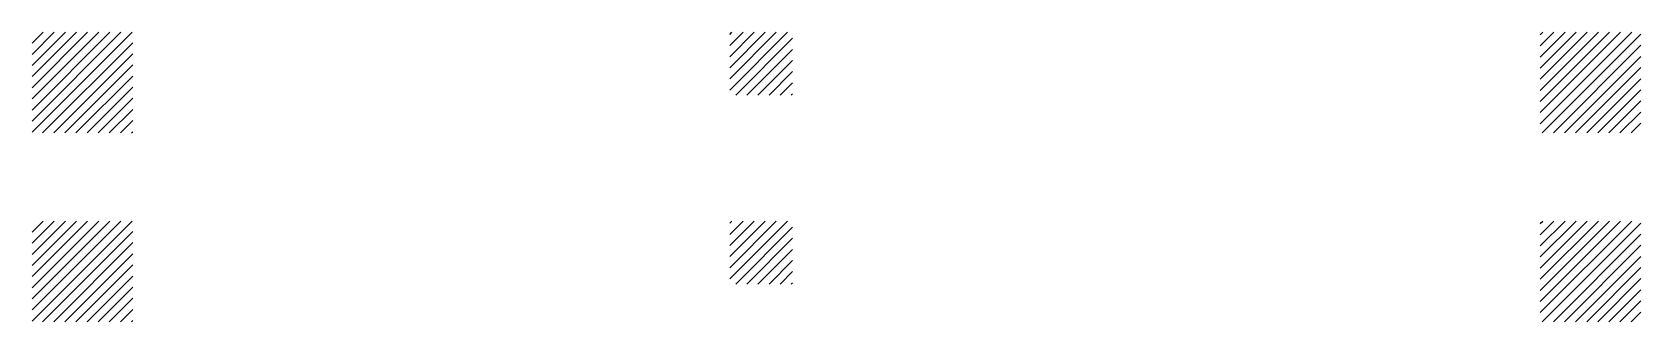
# Paper-space layout 'Layout1' of a CAD drawing. Extents: x -51516 to 7058931, y -29255 to 5150000.
# Drawn here: x 5366 to 11766, y 6519 to 7669 of the extents above; entities that cross this region are included whole.
import ezdxf

# ---------------------------------------------------------------- set-up
doc = ezdxf.new("R2010")
doc.units = 0
doc.header["$LTSCALE"] = 1000
doc.layers.get('0').update_dxf_attribs({"linetype": 'CONTINUOUS'})

# ---------------------------------------------------------------- blocks, each defined once
blk = doc.blocks.new('*X')
at = {"color": 0}
for p, q in [((8800, 35802.6), (9197.4, 36200)), ((8800, 35846.8), (9153.2, 36200)), ((8800, 35891), (9109, 36200)), ((8800, 35935.2), (9064.8, 36200)), ((8800, 35979.4), (9020.6, 36200)), ((8800, 36023.6), (8976.4, 36200)), ((8800, 36067.8), (8932.2, 36200)), ((8800, 36112), (8888, 36200)), ((8800, 36156.2), (8843.8, 36200)), ((11575, 35970.2), (11804.8, 36200)), ((11575, 36014.4), (11760.6, 36200)), ((11575, 36058.6), (11716.4, 36200)), ((11575, 36102.8), (11672.2, 36200)), ((11575, 36147), (11628, 36200)), ((11575, 36191.2), (11583.8, 36200)), ((11599, 35950), (11825, 36176)), ((14800, 35836.4), (15163.6, 36200)), ((14800, 35880.6), (15119.4, 36200)), ((14800, 35924.8), (15075.2, 36200)), ((14800, 35969), (15031, 36200)), ((14800, 36013.2), (14986.8, 36200)), ((14800, 36057.4), (14942.6, 36200)), ((14800, 36101.6), (14898.4, 36200)), ((14800, 36145.8), (14854.2, 36200)), ((14800, 36190), (14810, 36200)), ((14807.8, 35800), (15200, 36192.2)), ((8841.6, 35800), (9200, 36158.4)), ((8885.7, 35800), (9200, 36114.3)), ((11643.2, 35950), (11825, 36131.8)), ((14852, 35800), (15200, 36148)), ((14896.2, 35800), (15200, 36103.8)), ((8929.9, 35800), (9200, 36070.1)), ((11687.4, 35950), (11825, 36087.6)), ((11731.6, 35950), (11825, 36043.4)), ((14940.3, 35800), (15200, 36059.7)), ((8974.1, 35800), (9200, 36025.9)), ((9018.3, 35800), (9200, 35981.7)), ((11775.8, 35950), (11825, 35999.2)), ((14984.5, 35800), (15200, 36015.5)), ((15028.7, 35800), (15200, 35971.3)), ((9062.5, 35800), (9200, 35937.5)), ((11820, 35950), (11825, 35955)), ((15072.9, 35800), (15200, 35927.1)), ((9106.7, 35800), (9200, 35893.3)), ((9150.9, 35800), (9200, 35849.1)), ((15117.1, 35800), (15200, 35882.9)), ((9195.1, 35800), (9200, 35804.9)), ((15161.3, 35800), (15200, 35838.7))]:
    blk.add_line(p, q, dxfattribs=at)

psp = doc.layouts.get("Layout1")

# ---------------------------------------------------------------- block references
at = {"color": 0}
for p in [(-3434.1, -28531.4), (-3434.1, -29281.4)]:
    psp.add_blockref('*X', p, dxfattribs=at)

doc.saveas('drawing.dxf')
